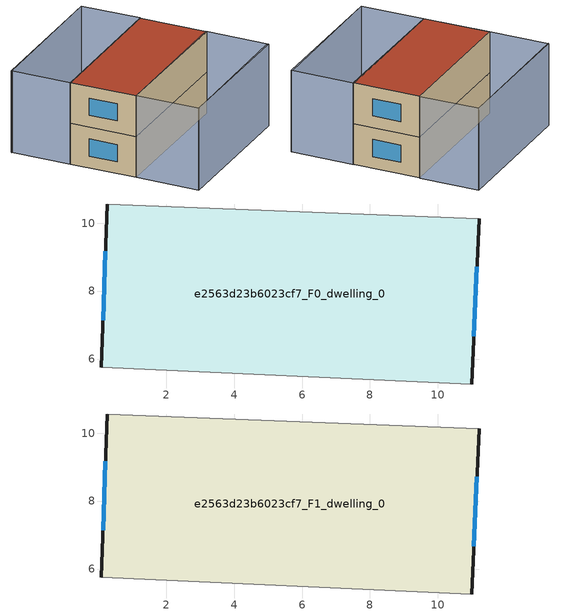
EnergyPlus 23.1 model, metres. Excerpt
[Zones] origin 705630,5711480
e2563d23b6023cf7_F0_dwelling_0
 floor ground (EU_floor_Construction): 11.21,10.13 10.99,5.26 0.09,5.76 0.26,10.56 z0
 wall outside (EU_wall_Construction): 0.26,10.56 0.09,5.76 / 10.99,5.26 11.21,10.13 z0:3
 wall adiabatic (EU_wall_Construction): 0.09,5.76 10.99,5.26 / 11.21,10.13 0.26,10.56 z0:3
 window (EU_Window_Construction): 0.21,9.17 0.14,7.15 / 11.06,6.67 11.15,8.72 z0.87:2.13
e2563d23b6023cf7_F1_dwelling_0
 floor to e2563d23b6023cf7_F0_dwelling_0 (EU_floor_Construction): 11.21,10.13 10.99,5.26 0.09,5.76 0.26,10.56 z3
 wall outside (EU_wall_Construction): 0.26,10.56 0.09,5.76 / 10.99,5.26 11.21,10.13 z3:6
 wall adiabatic (EU_wall_Construction): 0.09,5.76 10.99,5.26 / 11.21,10.13 0.26,10.56 z3:6
 window (EU_Window_Construction): 0.21,9.17 0.14,7.15 / 11.06,6.67 11.15,8.72 z3.87:5.13
 roof outside (EU_roof_Construction): 10.99,5.26 11.21,10.13 0.26,10.56 0.09,5.76 z6
shading: -0.1,1.16 10.74,0.81 / -0.1,1.16 0.09,5.76 / 0.09,5.76 10.99,5.31 / 10.99,5.31 10.81,0.71 / 10.81,0.71 -0.1,1.16 / 0.41,14.88 11.4,14.46 / 11.4,14.46 11.23,10.13 / 11.23,10.13 0.24,10.55 / 0.24,10.55 0.41,14.88 / 11.4,14.46 0.38,14.83 z0:6
[Building]
EU S2 Campaign: North Axis=0; Terrain=City; Solar Distribution=FullExterior
[Site:Location]
London: Latitude=51.5; Longitude=-0.5; Time Zone=0; Elevation=25
[SizingPeriod:WeatherFileDays]
AnnualSizingPeriod: Begin Month=1; Begin Day of Month=1; End Month=12; End Day of Month=31; Day of Week for Start Day=Monday; Use Weather File Daylight Saving Period=No; Use Weather File Rain and Snow Indicators=No
[MATERIAL]
EU_InternalMass_Material: Roughness=MediumRough; Thickness=0.1; Conductivity=1; Density=1800; Specific Heat=900; Thermal Absorptance=0.9; Solar Absorptance=0.7; Visible Absorptance=0.7
[MATERIAL:NOMASS] Roughness=MediumRough; Thermal Absorptance=0.9; Solar Absorptance=0.7; Visible Absorptance=0.7
Name | Thermal Resistance
EU_wall_NoMass | 0.724719
EU_roof_NoMass | 2.98947
EU_floor_NoMass | 2.39157
[WINDOWMATERIAL:SIMPLEGLAZINGSYSTEM]
EU_Window_SimpleGlazing: UFactor=2.63425; Solar Heat Gain Coefficient=0.76; Visible Transmittance=0.76
[CONSTRUCTION]
EU_wall_Construction: EU_wall_NoMass
EU_roof_Construction: EU_roof_NoMass
EU_floor_Construction: EU_floor_NoMass
EU_Window_Construction: EU_Window_SimpleGlazing
EU_InternalMass_Construction: EU_InternalMass_Material
[ZONE] Type=1; Multiplier=1; Ceiling Height=autocalculate; Volume=158.766; Floor Area=autocalculate; Part of Total Floor Area=Yes
e2563d23b6023cf7_F0_dwelling_0; e2563d23b6023cf7_F1_dwelling_0
[INTERNALMASS] Construction=EU_InternalMass_Construction; Surface Area=52.9218
Name | Zone or ZoneList
e2563d23b6023cf7_F0_dwelling_0_EU_InternalMass | e2563d23b6023cf7_F0_dwelling_0
e2563d23b6023cf7_F1_dwelling_0_EU_InternalMass | e2563d23b6023cf7_F1_dwelling_0
[OTHEREQUIPMENT] Fuel Type=Electricity; Design Level Calculation Method=Watts/Area; Power per Zone Floor Area=1; Fraction Latent=0; Fraction Radiant=0; Fraction Lost=0; Carbon Dioxide Generation Rate=0; EndUse Subcategory=EU_Step8_InternalGains
Name | Zone or ZoneList or Space or SpaceList | Schedule
EU_Step8_InternalGain_e2563d23b6023cf7_F0_dwelling_0_f000 | e2563d23b6023cf7_F0_dwelling_0 | EU_Step8_GainSchedule_e2563d23b6023cf7_F0_dwelling_0_f000
EU_Step8_InternalGain_e2563d23b6023cf7_F1_dwelling_0_f000 | e2563d23b6023cf7_F1_dwelling_0 | EU_Step8_GainSchedule_e2563d23b6023cf7_F1_dwelling_0_f000
[ZONEVENTILATION:DESIGNFLOWRATE] Schedule=EU_AlwaysOn; Design Flow Rate Calculation Method=AirChanges/Hour; Air Changes per Hour=0.418135; Ventilation Type=Natural; Fan Pressure Rise=0; Fan Total Efficiency=1; Constant Term Coefficient=1; Temperature Term Coefficient=0; Velocity Term Coefficient=0; Velocity Squared Term Coefficient=0; Minimum Indoor Temperature=-100; Maximum Indoor Temperature=100; Delta Temperature=-100; Minimum Outdoor Temperature=-100; Maximum Outdoor Temperature=100; Maximum Wind Speed=40
Name | Zone or ZoneList or Space or SpaceList
EU_ConstantAir_e2563d23b6023cf7_F0_dwelling_0 | e2563d23b6023cf7_F0_dwelling_0
EU_ConstantAir_e2563d23b6023cf7_F1_dwelling_0 | e2563d23b6023cf7_F1_dwelling_0
[HVACTEMPLATE:THERMOSTAT] Constant Heating Setpoint=20; Constant Cooling Setpoint=50
EU_HeatOnly_e2563d23b6023cf7_F0_dwelling_0; EU_HeatOnly_e2563d23b6023cf7_F1_dwelling_0
[HVACTEMPLATE:ZONE:IDEALLOADSAIRSYSTEM] System Availability Schedule=EU_AlwaysOn; Maximum Heating Supply Air Temperature=50; Minimum Cooling Supply Air Temperature=13; Maximum Heating Supply Air Humidity Ratio=0.0156; Minimum Cooling Supply Air Humidity Ratio=0.0077; Heating Limit=NoLimit; Cooling Limit=NoLimit; Heating Availability Schedule=EU_AlwaysOn; Cooling Availability Schedule=EU_CoolingOff; Dehumidification Control Type=ConstantSensibleHeatRatio; Cooling Sensible Heat Ratio=0.7; Dehumidification Setpoint=60; Humidification Control Type=None; Humidification Setpoint=30; Outdoor Air Method=None; Outdoor Air Flow Rate per Person=0.00944; Outdoor Air Flow Rate per Zone Floor Area=0; Outdoor Air Flow Rate per Zone=0; Demand Controlled Ventilation Type=None; Outdoor Air Economizer Type=NoEconomizer; Heat Recovery Type=None; Sensible Heat Recovery Effectiveness=0.7; Latent Heat Recovery Effectiveness=0.65
Name | Template Thermostat
e2563d23b6023cf7_F0_dwelling_0 | EU_HeatOnly_e2563d23b6023cf7_F0_dwelling_0
e2563d23b6023cf7_F1_dwelling_0 | EU_HeatOnly_e2563d23b6023cf7_F1_dwelling_0
[SIZING:ZONE] Zone Cooling Design Supply Air Temperature Input Method=SupplyAirTemperature; Zone Cooling Design Supply Air Temperature=13; Zone Heating Design Supply Air Temperature Input Method=SupplyAirTemperature; Zone Heating Design Supply Air Temperature=50; Zone Cooling Design Supply Air Humidity Ratio=0.008; Zone Heating Design Supply Air Humidity Ratio=0.008; Cooling Design Air Flow Method=DesignDay; Cooling Design Air Flow Rate=0; Cooling Minimum Air Flow per Zone Floor Area=0.000762; Cooling Minimum Air Flow=0; Cooling Minimum Air Flow Fraction=0.2; Heating Design Air Flow Method=DesignDay; Heating Design Air Flow Rate=0; Heating Maximum Air Flow per Zone Floor Area=0.002032; Heating Maximum Air Flow=0.141576; Heating Maximum Air Flow Fraction=0.3; Account for Dedicated Outdoor Air System=No; Dedicated Outdoor Air System Control Strategy=NeutralSupplyAir; Dedicated Outdoor Air Low Setpoint Temperature for Design=autosize; Dedicated Outdoor Air High Setpoint Temperature for Design=autosize; Zone Load Sizing Method=Sensible Load Only No Latent Load; Zone Latent Cooling Design Supply Air Humidity Ratio Input Method=HumidityRatioDifference; Zone Cooling Design Supply Air Humidity Ratio Difference=0.005; Zone Latent Heating Design Supply Air Humidity Ratio Input Method=HumidityRatioDifference; Zone Humidification Design Supply Air Humidity Ratio Difference=0.005
e2563d23b6023cf7_F0_dwelling_0; e2563d23b6023cf7_F1_dwelling_0
[SCHEDULE:CONSTANT]
Name | Hourly Value
EU_AlwaysOn | 1
EU_CoolingOff | 0
[SCHEDULE:FILE] Column Number=1; Rows to Skip at Top=0; Number of Hours of Data=8760; Column Separator=Comma; Interpolate to Timestep=No; Minutes per Item=60; Adjust Schedule for Daylight Savings=Yes
Name | File
EU_Step8_GainSchedule_e2563d23b6023cf7_F0_dwelling_0_f000 | ../../schedules/e2563d23b6023cf7/e2563d23b6023cf7_F0_dwelling_0_f000_gain.csv
EU_Step8_GainSchedule_e2563d23b6023cf7_F1_dwelling_0_f000 | ../../schedules/e2563d23b6023cf7/e2563d23b6023cf7_F1_dwelling_0_f000_gain.csv
